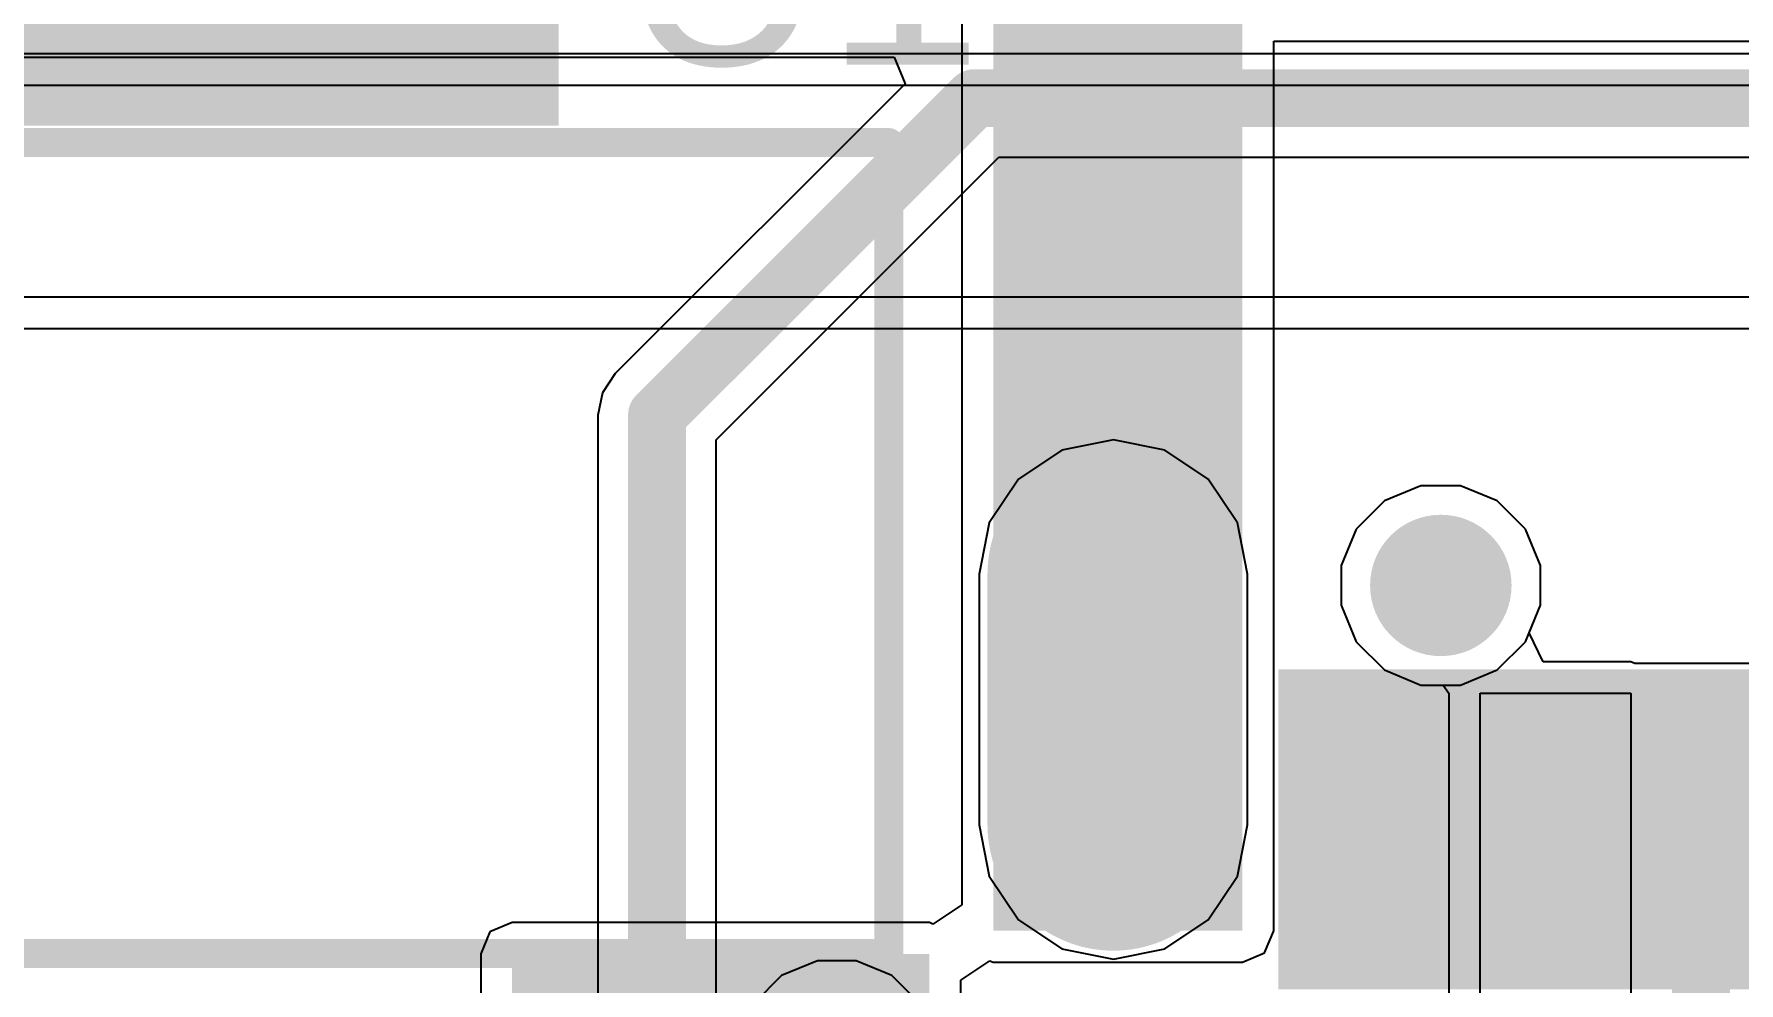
# Model space of a CAD drawing. Header units: inches. Extents: x -4.4 to 45.3, y -0.3 to 53.7.
# Drawn here: x 13.45 to 20.92, y 43 to 47.16 of the extents above; entities that cross this region are included whole.
import ezdxf

# ---------------------------------------------------------------- set-up
doc = ezdxf.new("R2010")
doc.units = ezdxf.units.IN
for name, color, linetype in [('Bottom Layer', 5, 'Continuous'), ('Bottom Solder', 6, 'Continuous'), ('Multi-Layer', 9, 'Continuous'), ('Pad Holes', 156, 'Continuous'), ('Signal_1', 16, 'Continuous'), ('Signal_2', 76, 'Continuous'), ('Top Layer', 1, 'Continuous'), ('Top Overlay', 2, 'Continuous'), ('Top Paste', 8, 'Continuous'), ('Top Solder', 216, 'Continuous')]:
    doc.layers.add(name, color=color, linetype=linetype)
doc.styles.add('Arial', font='', dxfattribs={"height": 0.2})
doc.styles.get('Arial').set_extended_font_data('Arial')

# ---------------------------------------------------------------- blocks, each defined once
blk = doc.blocks.new('TYPE_C_31_M_12__32')
at = {"layer": 'Bottom Layer'}
h = blk.add_hatch(color=5, dxfattribs=at)
edge = h.paths.add_edge_path()
edge.add_arc((4.325, 1.255), 0.45, 180, 360)
edge.add_line((4.775, 1.255), (4.775, 2.355))
edge.add_arc((4.325, 2.355), 0.45, 0, 180)
edge.add_line((3.875, 2.355), (3.875, 1.255))
at = {"layer": 'Bottom Solder'}
h = blk.add_hatch(color=6, dxfattribs=at)
edge = h.paths.add_edge_path()
edge.add_arc((4.325, 1.255), 0.5516, 180, 360)
edge.add_line((4.8766, 1.255), (4.8766, 2.355))
edge.add_arc((4.325, 2.355), 0.5516, 0, 180)
edge.add_line((3.7734, 2.355), (3.7734, 1.255))
h = blk.add_hatch(color=6, dxfattribs=at)
edge = h.paths.add_edge_path()
edge.add_arc((2.89, 1.305), 0.1016, 0, 360)
at = {"layer": 'Multi-Layer'}
h = blk.add_hatch(color=9, dxfattribs=at)
edge = h.paths.add_edge_path()
edge.add_arc((4.325, 1.255), 0.45, 180, 360)
edge.add_line((4.775, 1.255), (4.775, 2.355))
edge.add_arc((4.325, 2.355), 0.45, 0, 180)
edge.add_line((3.875, 2.355), (3.875, 1.255))
at = {"layer": 'Pad Holes'}
h = blk.add_hatch(color=7, dxfattribs=at)
edge = h.paths.add_edge_path()
edge.add_arc((4.325, 1.255), 0.3, 180, 360)
edge.add_line((4.625, 1.255), (4.625, 2.355))
edge.add_arc((4.325, 2.355), 0.3, 0, 180)
edge.add_line((4.025, 2.355), (4.025, 1.255))
h = blk.add_hatch(color=7, dxfattribs=at)
edge = h.paths.add_edge_path()
edge.add_arc((2.89, 1.305), 0.31, 0, 360)
at = {"layer": 'Signal_1'}
h = blk.add_hatch(color=16, dxfattribs=at)
edge = h.paths.add_edge_path()
edge.add_arc((4.325, 1.255), 0.45, 180, 360)
edge.add_line((4.775, 1.255), (4.775, 2.355))
edge.add_arc((4.325, 2.355), 0.45, 0, 180)
edge.add_line((3.875, 2.355), (3.875, 1.255))
at = {"layer": 'Signal_2'}
h = blk.add_hatch(color=76, dxfattribs=at)
edge = h.paths.add_edge_path()
edge.add_arc((4.325, 1.255), 0.45, 180, 360)
edge.add_line((4.775, 1.255), (4.775, 2.355))
edge.add_arc((4.325, 2.355), 0.45, 0, 180)
edge.add_line((3.875, 2.355), (3.875, 1.255))
at = {"layer": 'Top Layer'}
for points in [[(1.9, 1.775), (1.6, 1.775), (1.6, 2.975), (1.9, 2.975)], [(2.7, 1.775), (2.1, 1.775), (2.1, 2.975), (2.7, 2.975)], [(2.9, 2.975), (3.5, 2.975), (3.5, 1.775), (2.9, 1.775)]]:
    blk.add_hatch(color=1, dxfattribs=at).paths.add_polyline_path(points)
h = blk.add_hatch(color=1, dxfattribs=at)
edge = h.paths.add_edge_path()
edge.add_arc((4.325, 1.255), 0.45, 180, 360)
edge.add_line((4.775, 1.255), (4.775, 2.355))
edge.add_arc((4.325, 2.355), 0.45, 0, 180)
edge.add_line((3.875, 2.355), (3.875, 1.255))
at = {"layer": 'Top Paste'}
for points in [[(1.9, 1.775), (1.6, 1.775), (1.6, 2.975), (1.9, 2.975)], [(2.7, 1.775), (2.1, 1.775), (2.1, 2.975), (2.7, 2.975)], [(2.9, 2.975), (3.5, 2.975), (3.5, 1.775), (2.9, 1.775)]]:
    blk.add_hatch(color=8, dxfattribs=at).paths.add_polyline_path(points)
at = {"layer": 'Top Solder'}
for points in [[(2.0016, 1.6734), (1.4984, 1.6734), (1.4984, 3.0766), (2.0016, 3.0766)], [(2.8016, 1.6734), (1.9984, 1.6734), (1.9984, 3.0766), (2.8016, 3.0766)], [(2.7984, 3.0766), (3.6016, 3.0766), (3.6016, 1.6734), (2.7984, 1.6734)]]:
    blk.add_hatch(color=216, dxfattribs=at).paths.add_polyline_path(points)
h = blk.add_hatch(color=216, dxfattribs=at)
edge = h.paths.add_edge_path()
edge.add_arc((4.325, 1.255), 0.5516, 180, 360)
edge.add_line((4.8766, 1.255), (4.8766, 2.355))
edge.add_arc((4.325, 2.355), 0.5516, 0, 180)
edge.add_line((3.7734, 2.355), (3.7734, 1.255))
h = blk.add_hatch(color=216, dxfattribs=at)
edge = h.paths.add_edge_path()
edge.add_arc((2.89, 1.305), 0.1016, 0, 360)
at = {"layer": 'Top Overlay'}
blk.add_lwpolyline([(4.4446, 0.4446, 0.127, 0.127, 0), (4.4446, -1.181, 0.127, 0.127, 0)], format="xyseb", dxfattribs=at)
blk.add_lwpolyline([(4.4129, 0.4446, 0.0635, 0.0635, 1), (4.4764, 0.4446, 0.0635, 0.0635, 1)], format="xyseb", close=True, dxfattribs=at)
blk = doc.blocks.new('SOT_223_5_55')
at = {"layer": 'Top Layer'}
for points in [[(1.75, 2.0501), (-1.75, 2.0501), (-1.75, 4.2501), (1.75, 4.2501)], [(-1.7999, -4.2501), (-2.6999, -4.2501), (-2.6999, -2.0501), (-1.7999, -2.0501)], [(-0.3001, -4.2501), (-1.2001, -4.2501), (-1.2001, -2.0501), (-0.3001, -2.0501)], [(1.2001, -4.2501), (0.3001, -4.2501), (0.3001, -2.0501), (1.2001, -2.0501)], [(2.6999, -4.2501), (1.7999, -4.2501), (1.7999, -2.0501), (2.6999, -2.0501)]]:
    blk.add_hatch(color=1, dxfattribs=at).paths.add_polyline_path(points)
at = {"layer": 'Top Paste'}
for points in [[(1.75, 2.0501), (-1.75, 2.0501), (-1.75, 4.2501), (1.75, 4.2501)], [(-1.7999, -4.2501), (-2.6999, -4.2501), (-2.6999, -2.0501), (-1.7999, -2.0501)], [(-0.3001, -4.2501), (-1.2001, -4.2501), (-1.2001, -2.0501), (-0.3001, -2.0501)], [(1.2001, -4.2501), (0.3001, -4.2501), (0.3001, -2.0501), (1.2001, -2.0501)], [(2.6999, -4.2501), (1.7999, -4.2501), (1.7999, -2.0501), (2.6999, -2.0501)]]:
    blk.add_hatch(color=8, dxfattribs=at).paths.add_polyline_path(points)
at = {"layer": 'Top Solder'}
for points in [[(1.8008, 1.9993), (-1.8008, 1.9993), (-1.8008, 4.3009), (1.8008, 4.3009)], [(-1.7491, -4.3009), (-2.7507, -4.3009), (-2.7507, -1.9993), (-1.7491, -1.9993)], [(-0.2493, -4.3009), (-1.2509, -4.3009), (-1.2509, -1.9993), (-0.2493, -1.9993)], [(1.2509, -4.3009), (0.2493, -4.3009), (0.2493, -1.9993), (1.2509, -1.9993)], [(2.7507, -4.3009), (1.7491, -4.3009), (1.7491, -1.9993), (2.7507, -1.9993)]]:
    blk.add_hatch(color=216, dxfattribs=at).paths.add_polyline_path(points)
at = {"layer": 'Top Overlay'}
for points in [[(-3.302, 1.778, 0.127, 0.127, 0), (3.302, 1.778, 0.127, 0.127, 0)], [(-3.302, -1.778, 0.127, 0.127, 0), (-3.302, 1.778, 0.127, 0.127, 0)], [(3.302, -1.778, 0.127, 0.127, 0), (3.302, 1.778, 0.127, 0.127, 0)], [(-3.302, -1.778, 0.127, 0.127, 0), (3.302, -1.778, 0.127, 0.127, 0)], [(-2.9718, -3.2766, 0.127, 0.127, 0), (-2.9718, -3.0226, 0.127, 0.127, 0)], [(-2.9718, -3.0226, 0.127, 0.127, 0), (-2.8448, -3.1496, 0.127, 0.127, 0)], [(-2.9718, -3.2766, 0.127, 0.127, 0), (-2.8448, -3.1496, 0.127, 0.127, 0)]]:
    blk.add_lwpolyline(points, format="xyseb", dxfattribs=at)
for points in [[(-3.3338, 1.778, 0.0635, 0.0635, 1), (-3.2702, 1.778, 0.0635, 0.0635, 1)], [(-3.3338, 1.778, 0.0635, 0.0635, 1), (-3.2702, 1.778, 0.0635, 0.0635, 1)], [(3.2702, 1.778, 0.0635, 0.0635, 1), (3.3338, 1.778, 0.0635, 0.0635, 1)], [(3.2702, 1.778, 0.0635, 0.0635, 1), (3.3338, 1.778, 0.0635, 0.0635, 1)], [(-3.3338, -1.778, 0.0635, 0.0635, 1), (-3.2702, -1.778, 0.0635, 0.0635, 1)], [(-3.3338, -1.778, 0.0635, 0.0635, 1), (-3.2702, -1.778, 0.0635, 0.0635, 1)], [(3.2702, -1.778, 0.0635, 0.0635, 1), (3.3338, -1.778, 0.0635, 0.0635, 1)], [(3.2702, -1.778, 0.0635, 0.0635, 1), (3.3338, -1.778, 0.0635, 0.0635, 1)], [(-3.0036, -3.0226, 0.0635, 0.0635, 1), (-2.94, -3.0226, 0.0635, 0.0635, 1)], [(-3.0036, -3.0226, 0.0635, 0.0635, 1), (-2.94, -3.0226, 0.0635, 0.0635, 1)], [(-2.8765, -3.1496, 0.0635, 0.0635, 1), (-2.8131, -3.1496, 0.0635, 0.0635, 1)], [(-2.8765, -3.1496, 0.0635, 0.0635, 1), (-2.8131, -3.1496, 0.0635, 0.0635, 1)], [(-3.0036, -3.2766, 0.0635, 0.0635, 1), (-2.94, -3.2766, 0.0635, 0.0635, 1)], [(-3.0036, -3.2766, 0.0635, 0.0635, 1), (-2.94, -3.2766, 0.0635, 0.0635, 1)]]:
    blk.add_lwpolyline(points, format="xyseb", close=True, dxfattribs=at)

msp = doc.modelspace()

# ---------------------------------------------------------------- hatches: boundary and pattern name
at = {"layer": 'Top Layer'}
for points in [[(3.6576, 46.7614), (15.748, 46.7614), (15.748, 49.3776), (3.6576, 49.3776)], [(18.7452, 48.199), (17.653, 48.199), (17.653, 43.2308), (18.7452, 43.2308)], [(15.5448, 40.64), (16.0675, 40.64), (16.0675, 43.1292), (15.5448, 43.1292)], [(15.875, 38.3032), (17.3736, 38.3032), (17.3736, 43.1292), (15.875, 43.1292)]]:
    msp.add_hatch(color=1, dxfattribs=at).paths.add_polyline_path(points)

# ---------------------------------------------------------------- linework, layer by layer
at = {"layer": 'Bottom Layer'}
for p, q in [((12.7829, 47.0622), (17.2184, 47.0622)), ((17.2184, 47.0622), (17.267, 46.9449)), ((17.267, 46.9449), (15.9967, 45.6745)), ((16.4388, 45.3841), (17.6776, 46.623)), ((17.6776, 46.623), (22.0076, 46.623)), ((15.9967, 45.6745), (15.9405, 45.5905)), ((15.9405, 45.5905), (15.9208, 45.4914)), ((15.9208, 45.4914), (15.9208, 36.8046)), ((16.4388, 42.8439), (16.4388, 45.3841)), ((18.1794, 45.3835), (17.9543, 45.3387)), ((18.4045, 45.3387), (18.1794, 45.3835)), ((17.9543, 45.3387), (17.7634, 45.2112)), ((18.5954, 45.2112), (18.4045, 45.3387)), ((17.7634, 45.2112), (17.6359, 45.0203)), ((18.7229, 45.0203), (18.5954, 45.2112)), ((19.5275, 45.1822), (19.3669, 45.1157)), ((19.7013, 45.1822), (19.5275, 45.1822)), ((19.862, 45.1157), (19.7013, 45.1822)), ((19.3669, 45.1157), (19.2439, 44.9927)), ((19.9849, 44.9927), (19.862, 45.1157)), ((17.6359, 45.0203), (17.5911, 44.7952)), ((18.7677, 44.7952), (18.7229, 45.0203)), ((19.2439, 44.9927), (19.1774, 44.8321)), ((20.0514, 44.8321), (19.9849, 44.9927)), ((19.1774, 44.8321), (19.1774, 44.6583)), ((20.0514, 44.6583), (20.0514, 44.8321)), ((17.5911, 44.7952), (17.5911, 43.6952)), ((18.7677, 43.6952), (18.7677, 44.7952)), ((19.1774, 44.6583), (19.2439, 44.4977)), ((19.9849, 44.4977), (20.0514, 44.6583)), ((19.2439, 44.4977), (19.3669, 44.3747)), ((19.862, 44.3747), (19.9849, 44.4977)), ((19.3669, 44.3747), (19.5275, 44.3082)), ((19.5275, 44.3082), (19.7013, 44.3082)), ((19.7013, 44.3082), (19.862, 44.3747)), ((17.5911, 43.6952), (17.6359, 43.4701)), ((18.7229, 43.4701), (18.7677, 43.6952)), ((17.6359, 43.4701), (17.7634, 43.2792)), ((18.5954, 43.2792), (18.7229, 43.4701)), ((17.7634, 43.2792), (17.9543, 43.1517)), ((18.4045, 43.1517), (18.5954, 43.2792)), ((17.9543, 43.1517), (18.1794, 43.1069)), ((18.1794, 43.1069), (18.4045, 43.1517)), ((16.7253, 43.034), (16.6052, 42.9139)), ((16.8823, 43.099), (16.7253, 43.034)), ((17.0522, 43.099), (16.8823, 43.099)), ((17.2091, 43.034), (17.0522, 43.099)), ((17.3292, 42.9139), (17.2091, 43.034))]:
    msp.add_line(p, q, dxfattribs=at)
for points in [[(16.1798, 45.4914, 0.254, 0.254, 0), (17.5704, 46.882, 0.254, 0.254, 0)], [(17.5704, 46.882, 0.254, 0.254, 0), (35.0202, 46.882, 0.254, 0.254, 0)], [(16.1798, 36.8046, 0.254, 0.254, 0), (16.1798, 45.4914, 0.254, 0.254, 0)]]:
    msp.add_lwpolyline(points, format="xyseb", dxfattribs=at)
for points in [[(17.5069, 46.882, 0.127, 0.127, 1), (17.6339, 46.882, 0.127, 0.127, 1)], [(17.5069, 46.882, 0.127, 0.127, 1), (17.6339, 46.882, 0.127, 0.127, 1)], [(16.1163, 45.4914, 0.127, 0.127, 1), (16.2433, 45.4914, 0.127, 0.127, 1)], [(16.1163, 45.4914, 0.127, 0.127, 1), (16.2433, 45.4914, 0.127, 0.127, 1)]]:
    msp.add_lwpolyline(points, format="xyseb", close=True, dxfattribs=at)
at = {"layer": 'Signal_1'}
for p, q in [((33.3136, 47.0767), (11.2636, 47.0767)), ((11.0369, 46.9392), (42.4532, 46.9392)), ((18.1794, 45.3835), (17.9543, 45.3387)), ((18.4045, 45.3387), (18.1794, 45.3835)), ((17.9543, 45.3387), (17.7634, 45.2112)), ((18.5954, 45.2112), (18.4045, 45.3387)), ((17.7634, 45.2112), (17.6359, 45.0203)), ((18.7229, 45.0203), (18.5954, 45.2112)), ((19.5275, 45.1822), (19.3669, 45.1157)), ((19.7013, 45.1822), (19.5275, 45.1822)), ((19.862, 45.1157), (19.7013, 45.1822)), ((19.3669, 45.1157), (19.2439, 44.9927)), ((19.9849, 44.9927), (19.862, 45.1157)), ((17.6359, 45.0203), (17.5911, 44.7952)), ((18.7677, 44.7952), (18.7229, 45.0203)), ((19.2439, 44.9927), (19.1774, 44.8321)), ((20.0514, 44.8321), (19.9849, 44.9927)), ((19.1774, 44.8321), (19.1774, 44.6583)), ((20.0514, 44.6583), (20.0514, 44.8321)), ((17.5911, 44.7952), (17.5911, 43.6952)), ((18.7677, 43.6952), (18.7677, 44.7952)), ((19.1774, 44.6583), (19.2439, 44.4977)), ((19.9849, 44.4977), (20.0514, 44.6583)), ((19.2439, 44.4977), (19.3669, 44.3747)), ((19.862, 44.3747), (19.9849, 44.4977)), ((19.3669, 44.3747), (19.5275, 44.3082)), ((19.5275, 44.3082), (19.7013, 44.3082)), ((19.7013, 44.3082), (19.862, 44.3747)), ((17.5911, 43.6952), (17.6359, 43.4701)), ((18.7229, 43.4701), (18.7677, 43.6952)), ((17.6359, 43.4701), (17.7634, 43.2792)), ((18.5954, 43.2792), (18.7229, 43.4701)), ((17.7634, 43.2792), (17.9543, 43.1517)), ((18.4045, 43.1517), (18.5954, 43.2792)), ((17.9543, 43.1517), (18.1794, 43.1069)), ((18.1794, 43.1069), (18.4045, 43.1517))]:
    msp.add_line(p, q, dxfattribs=at)
at = {"layer": 'Signal_2'}
for p, q in [((25.3748, 46.0099), (11.7094, 46.0099)), ((11.7094, 45.8724), (25.3748, 45.8724)), ((18.1794, 45.3835), (17.9543, 45.3387)), ((18.4045, 45.3387), (18.1794, 45.3835)), ((17.9543, 45.3387), (17.7634, 45.2112)), ((18.5954, 45.2112), (18.4045, 45.3387)), ((17.7634, 45.2112), (17.6359, 45.0203)), ((18.7229, 45.0203), (18.5954, 45.2112)), ((19.5275, 45.1822), (19.3669, 45.1157)), ((19.7013, 45.1822), (19.5275, 45.1822)), ((19.862, 45.1157), (19.7013, 45.1822)), ((19.3669, 45.1157), (19.2439, 44.9927)), ((19.9849, 44.9927), (19.862, 45.1157)), ((17.6359, 45.0203), (17.5911, 44.7952)), ((18.7677, 44.7952), (18.7229, 45.0203)), ((19.2439, 44.9927), (19.1774, 44.8321)), ((20.0514, 44.8321), (19.9849, 44.9927)), ((19.1774, 44.8321), (19.1774, 44.6583)), ((20.0514, 44.6583), (20.0514, 44.8321)), ((17.5911, 44.7952), (17.5911, 43.6952)), ((18.7677, 43.6952), (18.7677, 44.7952)), ((19.1774, 44.6583), (19.2439, 44.4977)), ((19.9849, 44.4977), (20.0514, 44.6583)), ((19.2439, 44.4977), (19.3669, 44.3747)), ((19.862, 44.3747), (19.9849, 44.4977)), ((19.3669, 44.3747), (19.5275, 44.3082)), ((19.5275, 44.3082), (19.7013, 44.3082)), ((19.7013, 44.3082), (19.862, 44.3747)), ((17.5911, 43.6952), (17.6359, 43.4701)), ((18.7229, 43.4701), (18.7677, 43.6952)), ((17.6359, 43.4701), (17.7634, 43.2792)), ((18.5954, 43.2792), (18.7229, 43.4701)), ((17.7634, 43.2792), (17.9543, 43.1517)), ((18.4045, 43.1517), (18.5954, 43.2792)), ((17.9543, 43.1517), (18.1794, 43.1069)), ((18.1794, 43.1069), (18.4045, 43.1517)), ((16.7253, 43.034), (16.6052, 42.9139)), ((16.8823, 43.099), (16.7253, 43.034)), ((17.0522, 43.099), (16.8823, 43.099)), ((17.2091, 43.034), (17.0522, 43.099)), ((17.3292, 42.9139), (17.2091, 43.034))]:
    msp.add_line(p, q, dxfattribs=at)
at = {"layer": 'Top Layer'}
for p, q in [((17.5155, 47.2694), (17.5155, 43.3453)), ((18.8827, 43.2308), (18.8827, 47.1319)), ((18.8827, 47.1319), (26.1516, 47.1319)), ((19.5275, 45.1822), (19.3669, 45.1157)), ((19.7013, 45.1822), (19.5275, 45.1822)), ((19.862, 45.1157), (19.7013, 45.1822)), ((19.3669, 45.1157), (19.2439, 44.9927)), ((19.9849, 44.9927), (19.862, 45.1157)), ((19.2439, 44.9927), (19.1774, 44.8321)), ((20.0514, 44.8321), (19.9849, 44.9927)), ((19.1774, 44.8321), (19.1774, 44.6583)), ((20.0514, 44.6583), (20.0514, 44.8321)), ((19.1774, 44.6583), (19.2439, 44.4977)), ((20.001, 44.5367), (20.0514, 44.6583)), ((20.0628, 44.4097), (20.001, 44.5367)), ((19.2439, 44.4977), (19.3669, 44.3747)), ((20.447, 44.4097), (20.0628, 44.4097)), ((20.465, 44.4022), (20.447, 44.4097)), ((21.4922, 44.4022), (20.465, 44.4022)), ((19.3669, 44.3747), (19.5275, 44.3082)), ((19.5275, 44.3082), (19.6251, 44.3082)), ((19.6251, 44.3082), (19.6491, 44.2722)), ((19.6491, 44.2722), (19.6491, 42.7079)), ((19.7866, 42.5704), (19.7866, 44.2722)), ((19.7866, 44.2722), (20.447, 44.2722)), ((20.447, 44.2722), (20.447, 41.8444)), ((17.5155, 43.3453), (17.3885, 43.2605)), ((15.5448, 43.2667), (15.4476, 43.2264)), ((17.3736, 43.2667), (15.5448, 43.2667)), ((17.3885, 43.2605), (17.3736, 43.2667)), ((15.4476, 43.2264), (15.4074, 43.1292)), ((18.8424, 43.1336), (18.8827, 43.2308)), ((15.4074, 43.1292), (15.4074, 40.64)), ((18.7452, 43.0933), (18.8424, 43.1336)), ((17.5111, 43.0147), (17.6381, 43.0995)), ((17.6381, 43.0995), (17.653, 43.0933)), ((17.653, 43.0933), (18.7452, 43.0933)), ((17.5111, 38.3032), (17.5111, 43.0147))]:
    msp.add_line(p, q, dxfattribs=at)
for points in [[(18.1794, 44.2452, 0.635, 0.635, 0), (18.1794, 48.4194, 0.635, 0.635, 0)], [(20.7544, 41.7856, 0.254, 0.254, 0), (20.7544, 43.6752, 0.254, 0.254, 0)]]:
    msp.add_lwpolyline(points, format="xyseb", dxfattribs=at)
for points in [[(18.0207, 44.2452, 0.3175, 0.3175, 1), (18.3382, 44.2452, 0.3175, 0.3175, 1)], [(20.6909, 43.6752, 0.127, 0.127, 1), (20.8179, 43.6752, 0.127, 0.127, 1)]]:
    msp.add_lwpolyline(points, format="xyseb", close=True, dxfattribs=at)

# ---------------------------------------------------------------- block references
at = {"rotation": 180}
msp.add_blockref('TYPE_C_31_M_12__32', (22.5044, 46.0502), dxfattribs=at)
msp.add_blockref('SOT_223_5_55', (13.8938, 44.9092))

# ---------------------------------------------------------------- texts
at = {"layer": 'Top Overlay', "style": 'Arial'}
msp.add_text('U1', height=0.889, dxfattribs=at).set_placement((16.0191, 47.0282))

doc.saveas('drawing.dxf')
